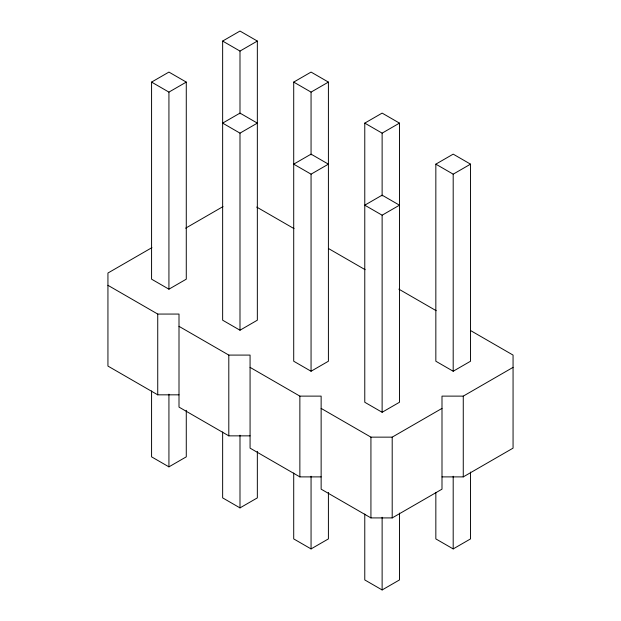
<?xml version="1.0" encoding="UTF-8"?>
<svg xmlns="http://www.w3.org/2000/svg" width="621" height="621" viewBox="0 0 621 621"><rect width="100%" height="100%" fill="white"/><g stroke="black" fill="none" stroke-linecap="round" stroke-linejoin="round"><path stroke-width="0.93" d="M151.578 82.096L168.928 72.083L186.277 82.096L186.277 279.171L168.928 289.184L151.578 279.171L151.578 82.096L168.928 92.11L186.277 82.096M222.644 41.064L239.993 31.05L257.342 41.064L257.342 320.195L239.993 330.217L222.644 320.195L222.644 41.064L239.993 51.077L257.342 41.064M293.71 82.096L311.059 72.083L328.408 82.096L328.408 361.228L311.059 371.242L293.71 361.228L293.71 82.096L311.059 92.11L328.408 82.096M239.993 133.142L257.342 123.121L239.993 113.107L222.644 123.121L239.993 133.142L239.993 330.217M364.775 123.121L382.125 113.107L399.474 123.121L399.474 402.261L382.125 412.274L364.775 402.261L364.775 123.121L382.125 133.142L399.474 123.121M151.928 247.632L107.938 273.03L107.938 366.072L157.734 394.832L179.003 394.832M185.64 228.171L222.993 206.599M311.059 174.167L328.408 164.154L311.059 154.14L293.71 164.154L311.059 174.167L311.059 371.242M435.841 164.154L453.19 154.14L470.539 164.154L470.539 361.228L453.19 371.242L435.841 361.228L435.841 164.154L453.19 174.167L470.539 164.154M382.125 215.2L399.474 205.186L382.125 195.165L364.775 205.186L382.125 215.2L382.125 412.274M151.578 390.951L151.578 456.846L168.928 466.86L186.277 456.846L186.277 410.334M222.644 431.975L222.644 497.879L239.993 507.893L257.342 497.879L257.342 451.358M321.135 408.393L370.931 437.145L392.2 437.145L441.997 408.393M250.069 367.368L299.865 396.12L321.135 396.12L321.135 489.162L370.931 517.914L392.2 517.914L441.997 489.162L441.997 396.12L463.266 396.12L513.062 367.368M293.71 473.008L293.71 538.904L311.059 548.917L328.408 538.904L328.408 492.391M441.997 476.889L463.266 476.889L513.062 448.137L513.062 355.088L470.734 330.651M364.775 514.041L364.775 579.936L382.125 589.95L399.474 579.936L399.474 513.07M435.841 492.391L435.841 538.904L453.19 548.917L470.539 538.904L470.539 472.038M107.938 285.311L157.734 314.063L179.003 314.063L179.003 407.104L228.8 435.857L250.069 435.857M179.003 326.335L228.8 355.088L250.069 355.088L250.069 448.137L299.865 476.889L321.135 476.889M256.706 207.08L294.059 228.644M328.602 248.594L365.125 269.677M398.837 289.138L436.19 310.702M463.266 396.12L463.266 476.889M453.19 174.167L453.19 371.242M453.19 476.237L453.19 548.917M392.2 437.145L392.2 517.914M382.125 133.142L382.125 195.933M382.125 517.27L382.125 589.95M370.931 437.145L370.931 517.914M311.059 92.11L311.059 154.901M311.059 476.237L311.059 548.917M299.865 396.12L299.865 476.889M239.993 51.077L239.993 113.876M239.993 435.212L239.993 507.893M228.8 355.088L228.8 435.857M168.928 92.11L168.928 289.184M168.928 394.18L168.928 466.86M157.734 314.063L157.734 394.832"/></g></svg>
